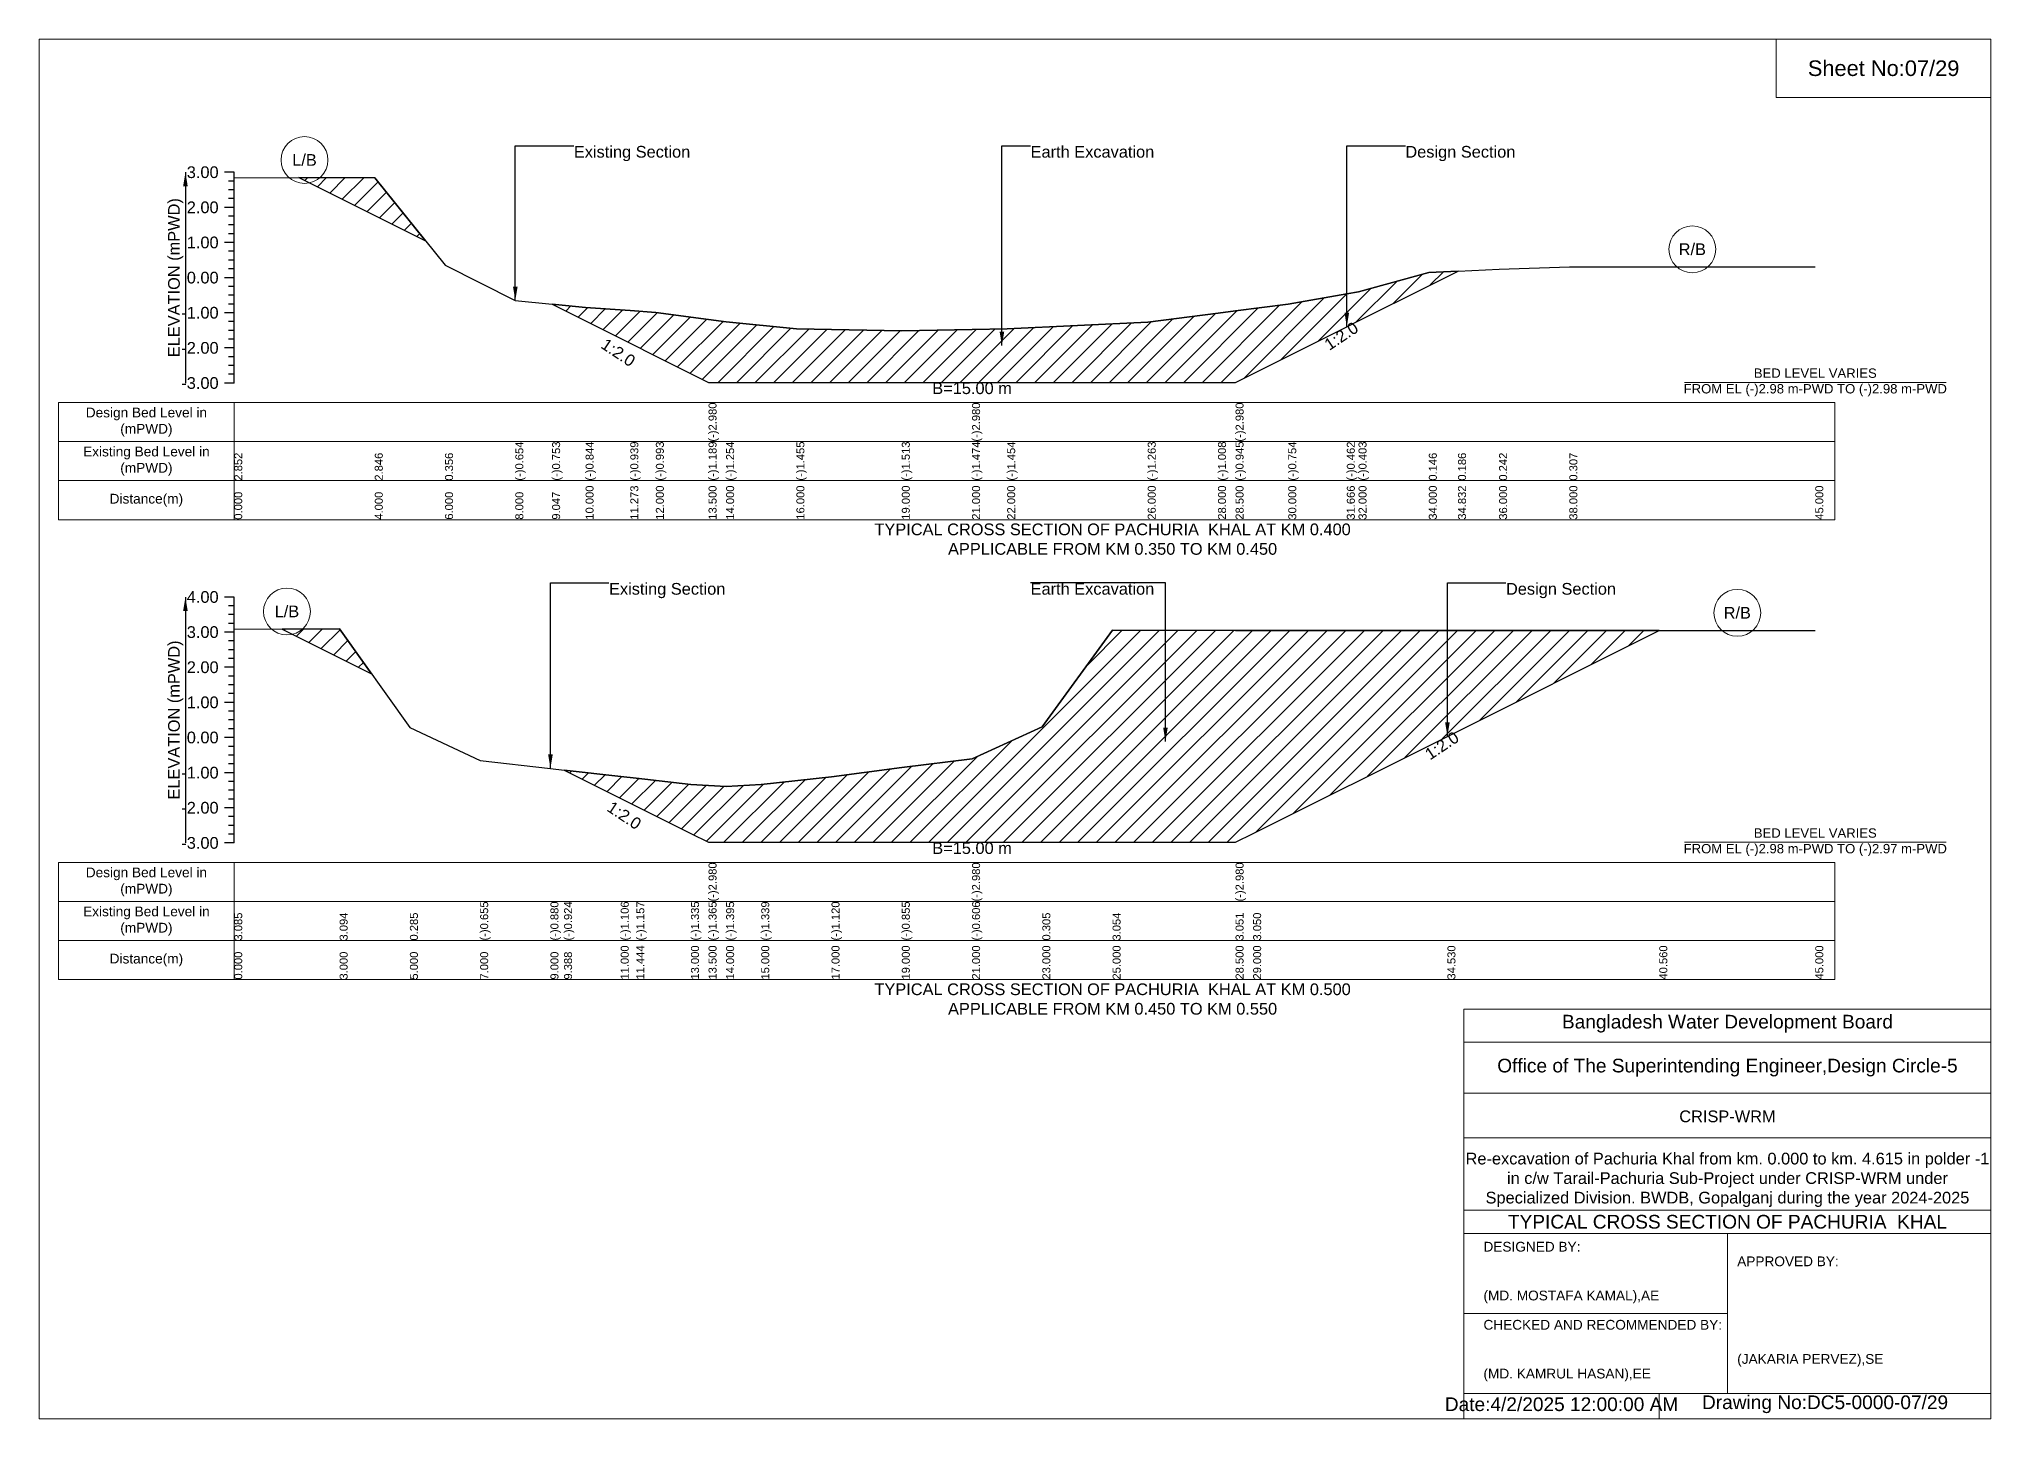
# Model space of a CAD drawing. Header units: inches. Extents: x 91000 to 388000, y -5656 to 0.
# Drawn here: x 160000 to 168000, y -5656 to 0 of the extents above; entities that cross this region are included whole.
import ezdxf

# ---------------------------------------------------------------- set-up
doc = ezdxf.new("R2010")
doc.units = ezdxf.units.IN
doc.header["$LTSCALE"] = 7
doc.header["$MEASUREMENT"] = 0
for name, color, linetype, lineweight in [('Cross section Data Border', 7, 'Continuous', 9), ('Cross Section Labels', 7, 'Continuous', 9), ('Existing_Bed_Level for Xsection', 7, 'Continuous', 25), ('Long Section Labels', 7, 'Continuous', 9)]:
    doc.layers.add(name, color=color, linetype=linetype, lineweight=lineweight)
doc.styles.get("Standard").update_dxf_attribs({"font": 'arial.ttf'})
doc.dimstyles.get("Standard").update_dxf_attribs({"dimtxt": 0.18, "dimasz": 0.18, "dimexe": 0.18, "dimexo": 0.0625, "dimgap": 0.09, "dimtad": 0, "dimtih": 1, "dimtoh": 1, "dimdec": 4, "dimzin": 0, "dimdsep": 46, "dimtxsty": 'Standard', "dimcen": 0.09, "dimadec": 0, "dimazin": 0, "dimtfac": 1, "dimtdec": 4, "dimtofl": 0, "dimtmove": 0, "dimatfit": 3, "dimfxl": 1, "dimtolj": 1, "dimtzin": 0, "dimarcsym": 0})

msp = doc.modelspace()

# ---------------------------------------------------------------- hatches: boundary and pattern name
at = {"layer": 'Existing_Bed_Level for Xsection'}
h = msp.add_hatch(dxfattribs=at)
h.set_pattern_fill('ANSI31', color=256, scale=432, style=0)
h.paths.add_polyline_path([(161065.2, -567.8), (161376, -723.2), (161584, -827.2), (161376, -568.3)])
h = msp.add_hatch(dxfattribs=at)
h.set_pattern_fill('ANSI31', color=256, scale=432, style=0)
h.paths.add_polyline_path([(162102.8, -1086.6), (162240, -1155.2), (162423.4, -1246.9), (162528, -1299.2), (162744, -1407.2), (162816, -1407.2), (163104, -1407.2), (163536, -1407.2), (163824, -1407.2), (163968, -1407.2), (164544, -1407.2), (164832, -1407.2), (164904, -1407.2), (165120, -1299.2), (165359.9, -1179.3), (165408, -1155.2), (165696, -1011.2), (165815.8, -951.4), (165696, -957.1), (165408, -1036.2), (165359.9, -1044.6), (165120, -1086.7), (164904, -1114.1), (164832, -1123.3), (164544, -1160), (163968, -1187.5), (163824, -1190.3), (163536, -1196), (163104, -1187.6), (162816, -1158.7), (162744, -1149.3), (162528, -1121.1), (162423.4, -1113.3), (162240, -1099.7)])
h = msp.add_hatch(dxfattribs=at)
h.set_pattern_fill('ANSI31', color=256, scale=432, style=0)
h.paths.add_polyline_path([(160996.1, -2418.3), (161232, -2536.2), (161363.2, -2601.8), (161232, -2417.6)])
h = msp.add_hatch(dxfattribs=at)
h.set_pattern_fill('ANSI31', color=256, scale=432, style=0)
h.paths.add_polyline_path([(162151.8, -2996.1), (162384, -3112.2), (162447.9, -3144.2), (162672, -3256.2), (162744, -3292.2), (162816, -3292.2), (162960, -3292.2), (163248, -3292.2), (163536, -3292.2), (163824, -3292.2), (164112, -3292.2), (164400, -3292.2), (164904, -3292.2), (164976, -3256.2), (165772.3, -2858.1), (166640.6, -2423.9), (165772.3, -2423.9), (164976, -2423.9), (164904, -2423.8), (164400, -2423.3), (164112, -2819.2), (163824, -2950.4), (163536, -2986.2), (163248, -3024.4), (162960, -3055.9), (162816, -3064), (162744, -3059.7), (162672, -3055.4), (162447.9, -3029.7), (162384, -3022.4)])

# ---------------------------------------------------------------- linework, layer by layer
at = {"layer": 'Cross section Data Border'}
for points in [[(160080, -1490.1), (167360, -1490.1), (167360, -1970.1), (160080, -1970.1)], [(160080, -3375.1), (167360, -3375.1), (167360, -3855.1), (160080, -3855.1)]]:
    msp.add_lwpolyline(points, close=True, dxfattribs=at)
for points in [[(160800, -1490.1), (160800, -1970.1)], [(160080, -1650.1), (167360, -1650.1)], [(160080, -1810.1), (167360, -1810.1)], [(160800, -3375.1), (160800, -3855.1)], [(160080, -3535.1), (167360, -3535.1)], [(160080, -3695.1), (167360, -3695.1)]]:
    msp.add_lwpolyline(points, dxfattribs=at)
at = {"layer": 'Cross Section Labels'}
for points in [[(166744.2, -1407.2), (167815.8, -1407.2)], [(166744.2, -3292.2), (167815.8, -3292.2)]]:
    msp.add_lwpolyline(points, dxfattribs=at)
for centre in [(161088, -495.9), (166776, -861.9), (161016, -2346.2), (166960.3, -2351.9)]:
    msp.add_circle(centre, 96, dxfattribs=at)
at = {"layer": 'Existing_Bed_Level for Xsection'}
for points in [[(160800, -546.1), (160760, -546.1)], [(160800, -1410.1), (160800, -1266.1), (160800, -1122.1), (160800, -978.1), (160800, -834.1), (160800, -690.1), (160800, -546.1)], [(160800, -582.1), (160776, -582.1)], [(160800, -618.1), (160776, -618.1)], [(160800, -567.4), (161376, -568.3), (161664, -926.9), (161952, -1072.3), (162102.8, -1086.6), (162240, -1099.7), (162423.4, -1113.3), (162528, -1121.1), (162744, -1149.3), (162744, -1149.3), (162816, -1158.7), (163104, -1187.6), (163536, -1196), (163824, -1190.3), (163824, -1190.3), (163968, -1187.5), (164544, -1160), (164832, -1123.3), (164904, -1114.1), (164904, -1114.1), (165120, -1086.7), (165359.9, -1044.6), (165408, -1036.2), (165696, -957.1), (165815.8, -951.4), (165984, -943.3), (166272, -933.9), (167280, -933.9)], [(160800, -690.1), (160760, -690.1)], [(160800, -654.1), (160776, -654.1)], [(160800, -726.1), (160776, -726.1)], [(160800, -762.1), (160776, -762.1)], [(160800, -798.1), (160776, -798.1)], [(160800, -834.1), (160760, -834.1)], [(160800, -870.1), (160776, -870.1)], [(160800, -906.1), (160776, -906.1)], [(160800, -942.1), (160776, -942.1)], [(160800, -978.1), (160760, -978.1)], [(160800, -1014.1), (160776, -1014.1)], [(160800, -1050.1), (160776, -1050.1)], [(160800, -1086.1), (160776, -1086.1)], [(160800, -1122.1), (160760, -1122.1)], [(160800, -1158.1), (160776, -1158.1)], [(160800, -1194.1), (160776, -1194.1)], [(160800, -1266.1), (160760, -1266.1)], [(160800, -1230.1), (160776, -1230.1)], [(160800, -1302.1), (160776, -1302.1)], [(160800, -1338.1), (160776, -1338.1)], [(160800, -1410.1), (160760, -1410.1)], [(160800, -1374.1), (160776, -1374.1)], [(160800, -2287.1), (160760, -2287.1)], [(160800, -3295.1), (160800, -3151.1), (160800, -3007.1), (160800, -2863.1), (160800, -2719.1), (160800, -2575.1), (160800, -2431.1), (160800, -2287.1)], [(160800, -2323.1), (160776, -2323.1)], [(160800, -2359.1), (160776, -2359.1)], [(160800, -2395.1), (160776, -2395.1)], [(160800, -2431.1), (160760, -2431.1)], [(160800, -2467.1), (160776, -2467.1)], [(160800, -2418.9), (161232, -2417.6), (161520, -2822.1), (161808, -2957.4), (162096, -2989.8), (162151.8, -2996.1), (162384, -3022.4), (162447.9, -3029.7), (162672, -3055.4), (162744, -3059.7), (162744, -3059.7), (162816, -3064), (162960, -3055.9), (163248, -3024.4), (163536, -2986.2), (163824, -2950.4), (163824, -2950.4), (164112, -2819.2), (164400, -2423.3), (164904, -2423.8), (164904, -2423.8), (164976, -2423.9), (165772.3, -2423.9), (166640.6, -2423.9), (167280, -2423.9)], [(160800, -2503.1), (160776, -2503.1)], [(160800, -2539.1), (160776, -2539.1)], [(160800, -2575.1), (160760, -2575.1)], [(160800, -2611.1), (160776, -2611.1)], [(160800, -2719.1), (160760, -2719.1)], [(160800, -2647.1), (160776, -2647.1)], [(160800, -2683.1), (160776, -2683.1)], [(160800, -2755.1), (160776, -2755.1)], [(160800, -2791.1), (160776, -2791.1)], [(160800, -2863.1), (160760, -2863.1)], [(160800, -2827.1), (160776, -2827.1)], [(160800, -2899.1), (160776, -2899.1)], [(160800, -2935.1), (160776, -2935.1)], [(160800, -3007.1), (160760, -3007.1)], [(160800, -2971.1), (160776, -2971.1)], [(160800, -3043.1), (160776, -3043.1)], [(160800, -3079.1), (160776, -3079.1)], [(160800, -3115.1), (160776, -3115.1)], [(160800, -3151.1), (160760, -3151.1)], [(160800, -3187.1), (160776, -3187.1)], [(160800, -3223.1), (160776, -3223.1)], [(160800, -3259.1), (160776, -3259.1)], [(160800, -3295.1), (160760, -3295.1)]]:
    msp.add_lwpolyline(points, dxfattribs=at)
for points in [[(161065.2, -567.8), (161376, -723.2), (161584, -827.2), (161376, -568.3)], [(162102.8, -1086.6), (162102.8, -1086.6), (162240, -1155.2), (162423.4, -1246.9), (162528, -1299.2), (162744, -1407.2), (162744, -1407.2), (162816, -1407.2), (163104, -1407.2), (163536, -1407.2), (163824, -1407.2), (163824, -1407.2), (163968, -1407.2), (164544, -1407.2), (164832, -1407.2), (164904, -1407.2), (164904, -1407.2), (165120, -1299.2), (165359.9, -1179.3), (165408, -1155.2), (165696, -1011.2), (165815.8, -951.4), (165815.8, -951.4), (165815.8, -951.4), (165696, -957.1), (165408, -1036.2), (165359.9, -1044.6), (165120, -1086.7), (164904, -1114.1), (164904, -1114.1), (164832, -1123.3), (164544, -1160), (163968, -1187.5), (163824, -1190.3), (163824, -1190.3), (163536, -1196), (163104, -1187.6), (162816, -1158.7), (162744, -1149.3), (162744, -1149.3), (162528, -1121.1), (162423.4, -1113.3), (162240, -1099.7), (162102.8, -1086.6)], [(160996.1, -2418.3), (161232, -2536.2), (161363.2, -2601.8), (161232, -2417.6)], [(162151.8, -2996.1), (162151.8, -2996.1), (162384, -3112.2), (162447.9, -3144.2), (162672, -3256.2), (162744, -3292.2), (162744, -3292.2), (162816, -3292.2), (162960, -3292.2), (163248, -3292.2), (163536, -3292.2), (163824, -3292.2), (163824, -3292.2), (164112, -3292.2), (164400, -3292.2), (164904, -3292.2), (164904, -3292.2), (164976, -3256.2), (165772.3, -2858.1), (166640.6, -2423.9), (165772.3, -2423.9), (164976, -2423.9), (164904, -2423.8), (164904, -2423.8), (164400, -2423.3), (164112, -2819.2), (163824, -2950.4), (163824, -2950.4), (163536, -2986.2), (163248, -3024.4), (162960, -3055.9), (162816, -3064), (162744, -3059.7), (162744, -3059.7), (162672, -3055.4), (162447.9, -3029.7), (162384, -3022.4), (162151.8, -2996.1)]]:
    msp.add_lwpolyline(points, close=True, dxfattribs=at)
at = {"layer": 'Long Section Labels'}
for points in [[(160000, 0), (168000, 0), (168000, -5656), (160000, -5656)], [(167120, 0), (168000, 0), (168000, -240), (167120, -240)]]:
    msp.add_lwpolyline(points, close=True, dxfattribs=at)
for points in [[(165840, -5656), (165840, -3976), (168000, -3976)], [(165840, -4112), (168000, -4112)], [(165840, -4320), (168000, -4320)], [(165840, -4504), (168000, -4504)], [(165840, -4800), (168000, -4800)], [(165840, -4896), (168000, -4896)], [(166920, -4896), (166920, -5552)], [(165840, -5224), (166920, -5224)], [(165840, -5552), (168000, -5552)], [(166640, -5552), (166640, -5656)]]:
    msp.add_lwpolyline(points, dxfattribs=at)

# ---------------------------------------------------------------- texts
at = {"layer": 'Cross section Data Border', "char_height": 40, "width": 640, "attachment_point": 5}
for s, insert in [('Design Bed Level in (mPWD)', (160440, -1570.1)), ('Existing Bed Level in (mPWD)', (160440, -1730.1)), ('Distance(m)', (160440, -1890.1)), ('Design Bed Level in (mPWD)', (160440, -3455.1)), ('Existing Bed Level in (mPWD)', (160440, -3615.1)), ('Distance(m)', (160440, -3775.1))]:
    msp.add_mtext(s, dxfattribs=dict(at, insert=insert))
at = {"layer": 'Cross Section Labels'}
for s, insert, char_height, attachment_point in [('L/B', (161088, -495.9), 48, 5), ('Existing Section', (162192, -438.1), 48, 1), ('Earth Excavation', (164064, -438.1), 48, 1), ('Design Section', (165599.9, -438.1), 48, 1), ('R/B', (166776, -861.9), 48, 5), ('BED LEVEL VARIES ^JFROM EL (-)2.98 m-PWD TO (-)2.98 m-PWD', (167280, -1407.2), 38.4, 5), ('B=15.00 m', (163824, -1407.2), 48, 2), ('TYPICAL CROSS SECTION OF PACHURIA  KHAL AT KM 0.400^JAPPLICABLE FROM KM 0.350 TO KM 0.450', (164400, -2050.1), 48, 5), ('Existing Section', (162336, -2229.5), 48, 1), ('Earth Excavation', (164064, -2229.5), 48, 1), ('Design Section', (166012.3, -2229.5), 48, 1), ('L/B', (161016, -2346.2), 48, 5), ('R/B', (166960.3, -2351.9), 48, 5), ('BED LEVEL VARIES ^JFROM EL (-)2.98 m-PWD TO (-)2.97 m-PWD', (167280, -3292.2), 38.4, 5), ('B=15.00 m', (163824, -3292.2), 48, 2), ('TYPICAL CROSS SECTION OF PACHURIA  KHAL AT KM 0.500^JAPPLICABLE FROM KM 0.450 TO KM 0.550', (164400, -3935.1), 48, 5)]:
    msp.add_mtext(s, dxfattribs=dict(at, insert=insert, char_height=char_height, attachment_point=attachment_point))
at = {"layer": 'Cross Section Labels', "char_height": 48, "attachment_point": 2}
for insert, rotation in [((165323.9, -1197.3), 33.69007), ((162387.4, -1264.9), 326.30993), ((165736.3, -2876.1), 33.69007), ((162411.9, -3162.2), 326.30993)]:
    msp.add_mtext('1:2.0', dxfattribs=dict(at, insert=insert, rotation=rotation))
at = {"layer": 'Existing_Bed_Level for Xsection', "char_height": 48, "attachment_point": 6}
for s, insert in [('3.00', (160736, -546.1)), ('2.00', (160736, -690.1)), ('1.00', (160736, -834.1)), ('0.00', (160736, -978.1)), ('-1.00', (160736, -1122.1)), ('-2.00', (160736, -1266.1)), ('-3.00', (160736, -1410.1)), ('4.00', (160736, -2287.1)), ('3.00', (160736, -2431.1)), ('2.00', (160736, -2575.1)), ('1.00', (160736, -2719.1)), ('0.00', (160736, -2863.1)), ('-1.00', (160736, -3007.1)), ('-2.00', (160736, -3151.1)), ('-3.00', (160736, -3295.1))]:
    msp.add_mtext(s, dxfattribs=dict(at, insert=insert))
at = {"layer": 'Existing_Bed_Level for Xsection', "rotation": 90}
for s, insert, char_height, attachment_point in [('ELEVATION (mPWD)', (160560, -978.1), 48, 5), ('(-)2.980', (162744, -1650.1), 32.8, 1), ('(-)2.980', (163824, -1650.1), 32.8, 1), ('(-)2.980', (164904, -1650.1), 32.8, 1), ('(-)0.654', (161952, -1810.1), 32.8, 1), ('(-)0.753', (162102.8, -1810.1), 32.8, 1), ('(-)0.844', (162240, -1810.1), 32.8, 1), ('(-)0.939', (162423.4, -1810.1), 32.8, 1), ('(-)0.993', (162528, -1810.1), 32.8, 1), ('(-)1.189', (162744, -1810.1), 32.8, 1), ('(-)1.254', (162816, -1810.1), 32.8, 1), ('(-)1.455', (163104, -1810.1), 32.8, 1), ('(-)1.513', (163536, -1810.1), 32.8, 1), ('(-)1.474', (163824, -1810.1), 32.8, 1), ('(-)1.454', (163968, -1810.1), 32.8, 1), ('(-)1.263', (164544, -1810.1), 32.8, 1), ('(-)1.008', (164832, -1810.1), 32.8, 1), ('(-)0.945', (164904, -1810.1), 32.8, 1), ('(-)0.754', (165120, -1810.1), 32.8, 1), ('(-)0.462', (165359.9, -1810.1), 32.8, 1), ('(-)0.403', (165408, -1810.1), 32.8, 1), ('2.852', (160800, -1810.1), 32.8, 1), ('2.846', (161376, -1810.1), 32.8, 1), ('0.356', (161664, -1810.1), 32.8, 1), ('0.146', (165696, -1810.1), 32.8, 1), ('0.186', (165815.8, -1810.1), 32.8, 1), ('0.242', (165984, -1810.1), 32.8, 1), ('0.307', (166272, -1810.1), 32.8, 1), ('10.000', (162240, -1970.1), 32.8, 1), ('11.273', (162423.4, -1970.1), 32.8, 1), ('12.000', (162528, -1970.1), 32.8, 1), ('13.500', (162744, -1970.1), 32.8, 1), ('14.000', (162816, -1970.1), 32.8, 1), ('16.000', (163104, -1970.1), 32.8, 1), ('19.000', (163536, -1970.1), 32.8, 1), ('21.000', (163824, -1970.1), 32.8, 1), ('22.000', (163968, -1970.1), 32.8, 1), ('26.000', (164544, -1970.1), 32.8, 1), ('28.000', (164832, -1970.1), 32.8, 1), ('28.500', (164904, -1970.1), 32.8, 1), ('30.000', (165120, -1970.1), 32.8, 1), ('31.666', (165359.9, -1970.1), 32.8, 1), ('32.000', (165408, -1970.1), 32.8, 1), ('34.000', (165696, -1970.1), 32.8, 1), ('34.832', (165815.8, -1970.1), 32.8, 1), ('36.000', (165984, -1970.1), 32.8, 1), ('38.000', (166272, -1970.1), 32.8, 1), ('45.000', (167280, -1970.1), 32.8, 1), ('0.000', (160800, -1970.1), 32.8, 1), ('4.000', (161376, -1970.1), 32.8, 1), ('6.000', (161664, -1970.1), 32.8, 1), ('8.000', (161952, -1970.1), 32.8, 1), ('9.047', (162102.8, -1970.1), 32.8, 1), ('ELEVATION (mPWD)', (160560, -2791.1), 48, 5), ('(-)2.980', (162744, -3535.1), 32.8, 1), ('(-)2.980', (163824, -3535.1), 32.8, 1), ('(-)2.980', (164904, -3535.1), 32.8, 1), ('3.085', (160800, -3695.1), 32.8, 1), ('3.094', (161232, -3695.1), 32.8, 1), ('0.285', (161520, -3695.1), 32.8, 1), ('(-)0.655', (161808, -3695.1), 32.8, 1), ('(-)0.880', (162096, -3695.1), 32.8, 1), ('(-)0.924', (162151.8, -3695.1), 32.8, 1), ('(-)1.106', (162384, -3695.1), 32.8, 1), ('(-)1.157', (162447.9, -3695.1), 32.8, 1), ('(-)1.335', (162672, -3695.1), 32.8, 1), ('(-)1.365', (162744, -3695.1), 32.8, 1), ('(-)1.395', (162816, -3695.1), 32.8, 1), ('(-)1.339', (162960, -3695.1), 32.8, 1), ('(-)1.120', (163248, -3695.1), 32.8, 1), ('(-)0.855', (163536, -3695.1), 32.8, 1), ('(-)0.606', (163824, -3695.1), 32.8, 1), ('0.305', (164112, -3695.1), 32.8, 1), ('3.054', (164400, -3695.1), 32.8, 1), ('3.051', (164904, -3695.1), 32.8, 1), ('3.050', (164976, -3695.1), 32.8, 1), ('0.000', (160800, -3855.1), 32.8, 1), ('3.000', (161232, -3855.1), 32.8, 1), ('5.000', (161520, -3855.1), 32.8, 1), ('7.000', (161808, -3855.1), 32.8, 1), ('9.000', (162096, -3855.1), 32.8, 1), ('9.388', (162151.8, -3855.1), 32.8, 1), ('11.000', (162384, -3855.1), 32.8, 1), ('11.444', (162447.9, -3855.1), 32.8, 1), ('13.000', (162672, -3855.1), 32.8, 1), ('13.500', (162744, -3855.1), 32.8, 1), ('14.000', (162816, -3855.1), 32.8, 1), ('15.000', (162960, -3855.1), 32.8, 1), ('17.000', (163248, -3855.1), 32.8, 1), ('19.000', (163536, -3855.1), 32.8, 1), ('21.000', (163824, -3855.1), 32.8, 1), ('23.000', (164112, -3855.1), 32.8, 1), ('25.000', (164400, -3855.1), 32.8, 1), ('28.500', (164904, -3855.1), 32.8, 1), ('29.000', (164976, -3855.1), 32.8, 1), ('34.530', (165772.3, -3855.1), 32.8, 1), ('40.560', (166640.6, -3855.1), 32.8, 1), ('45.000', (167280, -3855.1), 32.8, 1)]:
    msp.add_mtext(s, dxfattribs=dict(at, insert=insert, char_height=char_height, attachment_point=attachment_point))
at = {"layer": 'Long Section Labels', "attachment_point": 5}
for s, insert, char_height in [('Sheet No:07/29', (167560, -120), 64), ('Bangladesh Water Development Board', (166920, -4036), 56), ('Office of The Superintending Engineer,Design Circle-5', (166920, -4216), 56)]:
    msp.add_mtext(s, dxfattribs=dict(at, insert=insert, char_height=char_height))
at = {"layer": 'Long Section Labels'}
for s, insert, char_height, width, attachment_point in [('CRISP-WRM', (166920, -4416), 48, 2240, 5), ('Re-excavation of Pachuria Khal from km. 0.000 to km. 4.615 in polder -1  in c/w Tarail-Pachuria Sub-Project under CRISP-WRM under Specialized Division. BWDB, Gopalganj during the year 2024-2025', (166920, -4676), 48, 2160, 5), ('TYPICAL CROSS SECTION OF PACHURIA  KHAL', (166920, -4848), 56, 2240, 5), ('DESIGNED BY:^J^J^J(MD. MOSTAFA KAMAL),AE', (165920, -5056), 40, 1120, 4), ('APPROVED BY:^J^J^J^J^J^J(JAKARIA PERVEZ),SE', (166960, -5216), 40, 1120, 4), ('CHECKED AND RECOMMENDED BY:^J^J^J(MD. KAMRUL HASAN),EE', (165920, -5376), 40, 1120, 4), ('Date:4/2/2025 12:00:00 AM', (166240, -5596), 56, 1120, 5), ('Drawing No:DC5-0000-07/29', (167320, -5596), 56, 1760, 5)]:
    msp.add_mtext(s, dxfattribs=dict(at, insert=insert, char_height=char_height, width=width, attachment_point=attachment_point))

# ---------------------------------------------------------------- leaders
at = {"layer": 'Cross Section Labels', "annotation_type": 0, "has_hookline": 1}
for points, hookline_direction, text_width in [([(161952, -1072.3), (161952, -438.1), (162191.9, -438.1)], 0, 467.2), ([(163946.3, -1256.8), (163946.3, -438.1), (164063.9, -438.1)], 0, 497), ([(165359.9, -1179.3), (165359.9, -438.1), (165599.8, -438.1)], 0, 441.2), ([(162096, -2989.8), (162096, -2229.5), (162335.9, -2229.5)], 0, 467.2), ([(164616.6, -2879.5), (164616.6, -2229.5), (164064.1, -2229.5)], 1, 497), ([(165772.3, -2858.1), (165772.3, -2229.5), (166012.2, -2229.5)], 0, 441.2)]:
    msp.add_leader(points, dimstyle='Standard', override={"dimasz": 57.6}, dxfattribs=dict(at, hookline_direction=hookline_direction, text_width=text_width))
at = {"layer": 'Existing_Bed_Level for Xsection'}
for points in [[(160600, -546.1), (160600, -1410.1)], [(160600, -2287.1), (160600, -3295.1)]]:
    msp.add_leader(points, dimstyle='Standard', override={"dimasz": 57.6}, dxfattribs=at)

doc.saveas('drawing.dxf')
